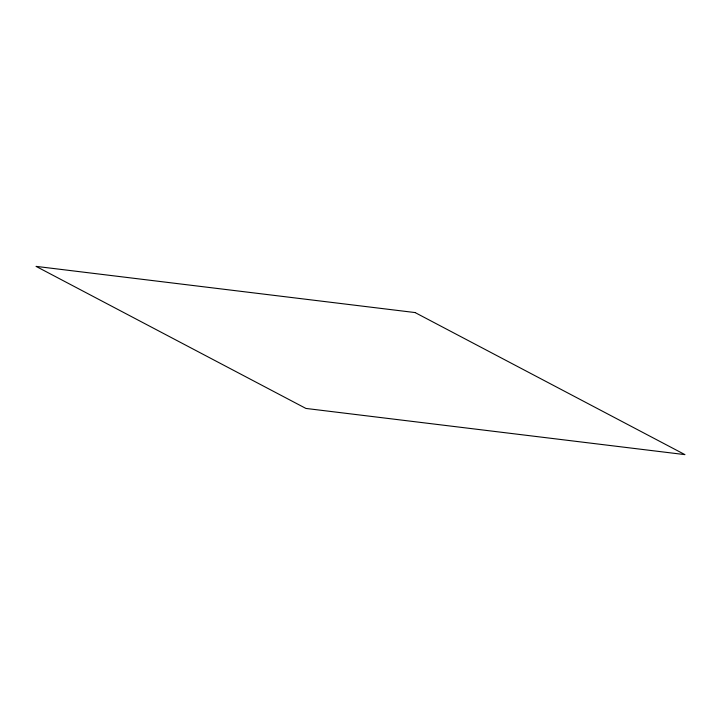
<?xml version="1.0" encoding="UTF-8"?>
<svg xmlns="http://www.w3.org/2000/svg" width="721" height="721" viewBox="0 0 721 721"><rect width="100%" height="100%" fill="white"/><g stroke="black" fill="none" stroke-linecap="round" stroke-linejoin="round"><path stroke-width="1.08" d="M415.08 312.563L36.05 266.373L305.92 408.437L684.95 454.627L415.08 312.563"/></g></svg>
